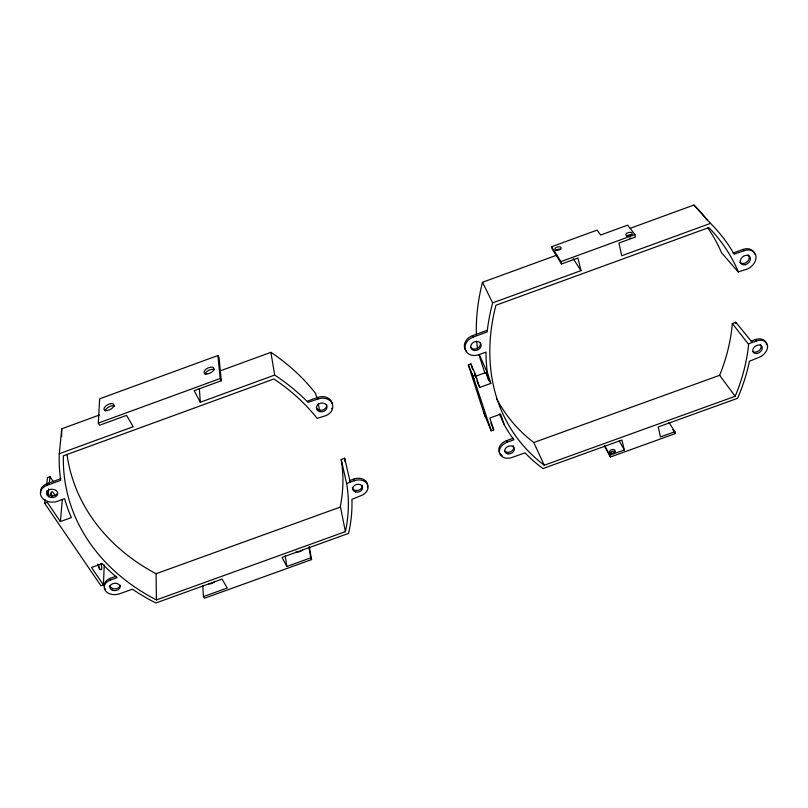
<?xml version="1.0" encoding="UTF-8"?>
<svg xmlns="http://www.w3.org/2000/svg" width="808" height="808" viewBox="0 0 808 808"><rect width="100%" height="100%" fill="white"/><g stroke="black" fill="none" stroke-linecap="round" stroke-linejoin="round"><path stroke-width="1.21" d="M309.312 546.511L311.575 559.59L204.444 598.243L203.444 596.587L227.24 588.002L222.038 579.084L155.893 602.97A231.856 183.264 -10.2 0 1 132.441 589.204L119.079 593.961A10.777 7.706 -2.8 0 1 105.111 590.295A10.777 7.706 -2.8 0 1 110.353 580.083L110.413 578.286L116.039 576.245M45.056 499.586L44.652 503.253L100.98 585.84L103.414 584.952L104.252 564.893M44.652 503.253L47.248 502.313L60.358 521.594L71.407 517.575L70.902 516.534A231.856 183.264 -10.2 0 1 65.044 500.213L64.61 498.667L57.429 501.283A11.726 8.777 2.2 0 1 41.673 497.173A11.726 8.777 2.2 0 1 46.803 485.457L60.701 480.316A231.856 183.264 -10.2 0 1 59.277 453.722L133.209 426.735L126.583 415.373L99.596 425.24L98.293 423.089L99.647 398.809L217.958 355.51L219.049 357.702L221.311 380.76L194.213 390.668L200.303 402.233L274.69 375.074A231.623 173.609 -1.7 0 1 308.07 402.384L317.978 398.99A11.221 9.13 -12.1 0 1 332.199 403.576A11.221 9.13 -12.1 0 1 325.442 415.797L317.12 418.352A227.634 170.589 -1.7 0 0 304.949 404.545L302.727 402.323A227.634 170.589 -1.7 0 0 274.922 379.659L273.892 378.982L63.398 455.813L63.367 456.853A227.947 180.133 -10.2 0 0 64.408 477.185L64.792 480.043A227.947 180.133 -10.2 0 0 68.246 496.859L69.013 499.607A227.947 180.133 -10.2 0 0 118.786 574.771L121.018 576.649A227.947 180.133 -10.2 0 0 135.077 587.224L137.522 588.87A227.947 180.133 -10.2 0 0 155.449 599.435L156.398 599.92L345.4 531.644L345.602 530.725A227.634 170.589 -1.7 0 0 348.349 502.374L348.288 499.758A227.634 170.589 -1.7 0 0 346.763 484.073L341.198 459.51L344.663 458.257L350.218 482.174M752.288 342.451L735.835 322.281L732.341 323.543L732.28 324.21A216.433 173.639 -26.9 0 1 720.039 374.326L719.645 375.306L533.785 442.521L533.058 441.966A227.937 174.286 -36 0 1 507.767 416.302L506.232 414.201A227.937 174.286 -36 0 1 496.577 398.647M735.724 323.584L735.835 322.281M60.358 521.594L62.367 499.445M732.341 323.543L748.622 344.43A222.644 175.922 -26.6 0 1 745.986 361.59L745.38 364.438A222.644 175.922 -26.6 0 1 735.573 395.294L735.149 396.294L544.239 465.226L543.501 464.671A234.562 176.568 -35.4 0 1 529.765 452.621L527.937 450.753A234.562 176.568 -35.4 0 1 517.756 438.815L516.191 436.694A234.562 176.568 -35.4 0 1 489.82 353.227L489.82 350.207A234.562 176.568 -35.4 0 1 490.961 331.755L491.355 328.624A234.562 176.568 -35.4 0 1 495.617 306.404L495.91 305.272L708.778 227.603L709.545 228.381A222.644 175.922 -26.6 0 1 729.23 253.934L730.695 256.429A222.644 175.922 -26.6 0 1 738.32 271.841L746.612 269.306A11.726 8.807 -38.7 0 0 755.955 256.166A11.726 8.807 -38.7 0 0 744.077 250.743L742.895 249.46L733.058 253.045M59.277 453.722L61.751 428.796L99.404 415.029M48.036 494.981L48.692 488.87M49.217 483.982L49.995 476.649L47.47 477.568L46.662 484.911M46.803 485.457L46.995 483.709L60.873 478.659M345.4 531.644L340.33 506.232A221.241 168.458 -1.2 0 0 341.299 460.126L341.198 459.51M476.892 380.851L479.7 387.456L490.789 383.426L487.204 371.751A238.582 179.629 -35.5 0 1 486.022 353.773L486.022 352.076L478.76 354.712A11.261 9.221 -24.3 0 1 465.358 349.773A11.261 9.221 -24.3 0 1 473.074 337.128L487.143 331.936A238.582 179.629 -35.5 0 1 492.658 302.869L580.982 270.64L577.932 258.005L561.54 263.994L552.228 249.106L551.622 246.733L597.122 230.098L600.647 235.027L627.665 225.149L634.906 234.572L635.401 237.017L618.968 243.016L621.695 255.782L710.515 223.372A226.543 179.033 -26.6 0 1 734.119 254.156L744.077 250.743M219.978 370.953L270.882 352.339A225.119 171.437 -1.2 0 1 303.394 379.366L305.535 381.629A225.119 171.437 -1.2 0 1 315.453 393.284L316.918 397.778M476.417 335.33A231.835 177.306 -36.1 0 1 476.346 332.33L476.316 329.31A231.28 176.912 -36 0 1 477.296 310.918L477.306 310.848A231.835 177.306 -36.1 0 1 482.507 282.295L556.924 255.096M630.149 228.341L693.941 205.03L710.515 223.372M98.293 423.089L220.19 378.538L217.958 355.51M551.622 246.733L560.934 261.6L634.906 234.572M466.66 351.399A11.231 9.211 -24.3 0 1 472.428 335.674L486.456 330.563M307.909 400.97L317.635 397.425A11.201 9.12 -12 0 1 332.431 404.212M604.94 446.066L609.878 455.177L624.311 449.975L621.918 440.057L542.986 468.549A238.582 179.629 -35.5 0 1 525.008 452.844L511.535 457.641A10.474 7.999 -22.6 0 1 499.657 453.227A10.474 7.999 -22.6 0 1 507.091 442.239L513.928 439.764L513.04 438.582A238.582 179.629 -35.5 0 1 504.333 424.998L500.657 414.1L489.799 418.029L493.718 429.906L491.214 430.816L484.113 413.726L468.327 364.863L470.892 363.933L475.538 374.851L479.7 387.456M468.327 364.863L472.943 375.791L475.538 374.851M475.033 376.457L485.962 372.478L490.789 383.426M367.509 486.951A10.565 8.141 -13.9 0 0 353.894 479.063L349.844 480.538L350.046 481.75M346.662 483.457L354.288 480.699A10.585 8.141 -13.9 0 1 367.529 484.598A10.585 8.141 -13.9 0 1 360.944 495.668L351.924 499.334A231.623 173.609 -1.7 0 1 348.561 533.391L282.053 557.409L286.83 566.489L310.716 557.874L308.868 547.178M751.157 341.077L755.258 339.592A10.948 7.918 -34.8 0 1 766.125 343.097M748.693 343.754L756.389 340.966A10.969 7.918 -34.8 0 1 767.539 345.612A10.969 7.918 -34.8 0 1 758.651 357.5L749.44 361.237A226.543 179.033 -26.6 0 1 737.603 398.294L658.288 426.927L660.429 436.936L674.892 431.724L675.266 433.603L610.343 457.025L604.313 445.875M110.353 580.083L117.12 577.629L115.857 576.579A231.856 183.264 -10.2 0 1 102.98 564.479L102.212 563.61L91.536 567.479L103.414 584.952M500.506 454.248A10.454 7.989 -22.6 0 1 506.424 440.693L513.252 438.229M67.064 454.763A221.574 177.8 -9.9 0 0 70.397 471.377L71.144 474.084A221.574 177.8 -9.9 0 0 119.473 548.632L121.634 550.5A221.574 177.8 -9.9 0 0 155.166 573.246L156.085 573.731L340.128 507.151M738.492 272.256L721.504 252.732A216.433 173.639 -26.9 0 0 707.798 227.896M755.258 339.592L756.389 340.966M719.645 375.306L735.149 396.294M49.995 476.649L53.338 481.679M573.246 258.691L580.982 270.64M669.004 422.473L674.892 431.724M672.66 429.492L675.266 433.603M619.211 440.916L624.311 449.975M220.19 378.538L221.311 380.76M310.716 557.874L311.575 559.59M482.507 282.295L492.658 302.869M533.785 442.521L544.239 465.226M474.71 373.175L476.649 378.669L476.397 378.154M472.428 335.674L473.074 337.128M479.316 354.601L487.406 372.902M499.475 413.959L503.849 424.038M506.424 440.693L507.091 442.239M490.85 423.079L493.718 429.906M476.195 377.649L474.649 373.266M472.943 375.791L491.214 430.816M470.892 363.933L472.771 369.62M485.962 372.478L488.628 380.73M478.932 354.692L485.012 373.478M560.934 261.6L561.54 263.994M609.878 455.177L610.343 457.025M353.894 479.063L354.288 480.699M317.635 397.425L317.978 398.99M318.211 403.778L319.756 410.979M344.663 458.257L344.864 459.449A225.119 171.437 -1.2 0 1 345.248 462.085M270.882 352.339L274.69 375.074M285.254 555.712L286.83 566.489M199.364 388.628L200.303 402.233M202.788 585.497L203.444 596.587M156.085 573.731L156.398 599.92M502.132 455.51A10.454 7.989 -22.6 0 1 501.768 455.288M501.425 455.055A10.454 7.989 -22.6 0 1 500.788 454.53M513.04 445.673A4.979 3.808 -22.6 0 1 511.181 451.45A4.979 3.808 -22.6 0 1 504.546 450.712M477.478 349.066A231.835 177.306 -36.1 0 1 476.74 341.269M610.08 453.692A2.828 1.858 -12.9 0 1 611.949 451.541A2.828 1.858 -12.9 0 1 615.171 451.864M693.941 205.03A220.22 176.71 -26.9 0 1 707 219.948M480.417 343.097A5.353 4.383 -24.3 0 1 476.882 348.591A5.353 4.383 -24.3 0 1 470.63 347.117M480.154 342.279A5.353 4.383 -24.3 0 1 480.305 342.683M760.348 344.511A5.212 3.767 -34.8 0 1 759.308 350.369A5.212 3.767 -34.8 0 1 752.743 351.51M742.895 249.46A11.706 8.807 -38.7 0 1 753.955 252.399M754.329 253.187A11.706 8.807 -38.7 0 1 754.601 254.035M748.036 254.803A5.575 4.192 -38.7 0 1 747.087 261.802A5.575 4.192 -38.7 0 1 739.754 262.166M766.398 344.279A10.948 7.918 -34.8 0 1 766.438 344.683M630.533 237.966A3.252 1.677 -13.5 0 1 629.715 238.198M626.574 236.32A3.252 1.677 -13.5 0 1 632.068 235.118M555.904 250.652A3.171 1.636 -15.4 0 1 560.732 249.248M105.555 589.032A10.757 7.696 -2.7 0 1 105.313 588.699M104.596 587.295A10.757 7.696 -2.7 0 1 110.413 578.286M120.15 585.245A5.121 3.666 -2.7 0 1 115.029 588.84A5.121 3.666 -2.7 0 1 109.918 585.477M105.242 411.019A5.474 2.707 -28.4 0 1 109.161 406.767A5.474 2.707 -28.4 0 1 114.655 406.212M205.141 374.488A5.403 2.767 -25.8 0 1 208.727 370.357A5.403 2.767 -25.8 0 1 214.413 369.731M303.242 549.44A4.757 3.07 -27.8 0 1 296.172 551.42M214.807 581.376A4.828 3.02 -31.4 0 1 208.575 583.73M100.798 563.822A4.868 1.576 70.7 0 1 101.081 569.761A4.868 1.576 70.7 0 1 97.657 564.055M98.384 564.701A4.868 1.586 70.7 0 1 99.384 569.185M51.601 496.385A5.131 1.747 69.2 0 1 51.752 491.749A5.131 1.747 69.2 0 1 54.974 495.486M50.621 493.395A5.131 1.757 69.2 0 1 52.429 496.405M61.65 436.653A225.361 180.881 -9.8 0 1 61.751 428.796M40.794 493.011A11.706 8.767 2.2 0 1 46.995 483.709M57.762 492.658A5.575 4.171 2.2 0 1 51.126 495.718A5.575 4.171 2.2 0 1 46.874 490.678M362.085 485.234A5.03 3.878 -13.9 0 1 358.106 490.355A5.03 3.878 -13.9 0 1 352.308 487.567M331.805 408.242A11.201 9.12 -12 0 1 331.613 408.666M326.523 404.454A5.333 4.343 -12 0 1 322.907 409.939A5.333 4.343 -12 0 1 316.403 407.686M472.044 373.952L474.064 379.609L472.044 373.952M483.719 411.787L485.669 417.16L483.719 411.787M611.181 453.217A2.828 1.858 -12.9 0 0 615.181 450.874A2.828 1.858 -12.9 0 0 610.828 450.006A2.828 1.858 -12.9 0 0 611.181 453.217M756.955 353.5A5.222 3.767 -34.8 0 0 761.934 346.481A5.222 3.767 -34.8 0 0 753.682 347.824A5.222 3.767 -34.8 0 0 756.955 353.5M508.232 453.884A4.989 3.808 -22.6 0 0 514.252 448.208A4.989 3.808 -22.6 0 0 506.212 447.592A4.989 3.808 -22.6 0 0 508.232 453.884M745.279 264.691A5.585 4.192 -38.7 0 0 749.794 256.681A5.585 4.192 -38.7 0 0 740.976 258.823A5.585 4.192 -38.7 0 0 745.279 264.691M627.594 235.896A3.262 1.666 -13.5 0 0 632.139 233.411A3.262 1.666 -13.5 0 0 627.129 233.037A3.262 1.666 -13.5 0 0 627.594 235.896M556.581 250.298A3.181 1.636 -15.5 0 0 561.116 247.844A3.181 1.636 -15.5 0 0 556.389 247.43A3.181 1.636 -15.5 0 0 556.581 250.298M474.579 350.5A5.363 4.393 -24.3 0 0 480.972 344.137A5.363 4.393 -24.3 0 0 472.256 343.238A5.363 4.393 -24.3 0 0 474.579 350.5M107.454 410.535A5.484 2.707 -28.4 0 0 113.837 404.626A5.484 2.707 -28.4 0 0 105.585 406.222A5.484 2.707 -28.4 0 0 107.454 410.535M206.656 373.952A5.414 2.757 -25.8 0 0 214.049 368.751A5.414 2.757 -25.8 0 0 206.393 368.892A5.414 2.757 -25.8 0 0 206.656 373.952M355.692 492.022A5.04 3.878 -13.9 0 0 362.57 487.244A5.04 3.878 -13.9 0 0 354.621 485.386A5.04 3.878 -13.9 0 0 355.692 492.022M112.191 590.113A5.131 3.666 -2.8 0 0 120.099 587.032A5.131 3.666 -2.8 0 0 112.645 583.75A5.131 3.666 -2.8 0 0 112.191 590.113M319.756 411.636A5.343 4.343 -12.1 0 0 326.977 406.444A5.343 4.343 -12.1 0 0 318.443 404.222A5.343 4.343 -12.1 0 0 319.756 411.636M48.793 496.688A5.585 4.181 2.2 0 0 57.681 494.001A5.585 4.181 2.2 0 0 49.955 489.517A5.585 4.181 2.2 0 0 48.793 496.688"/></g></svg>
